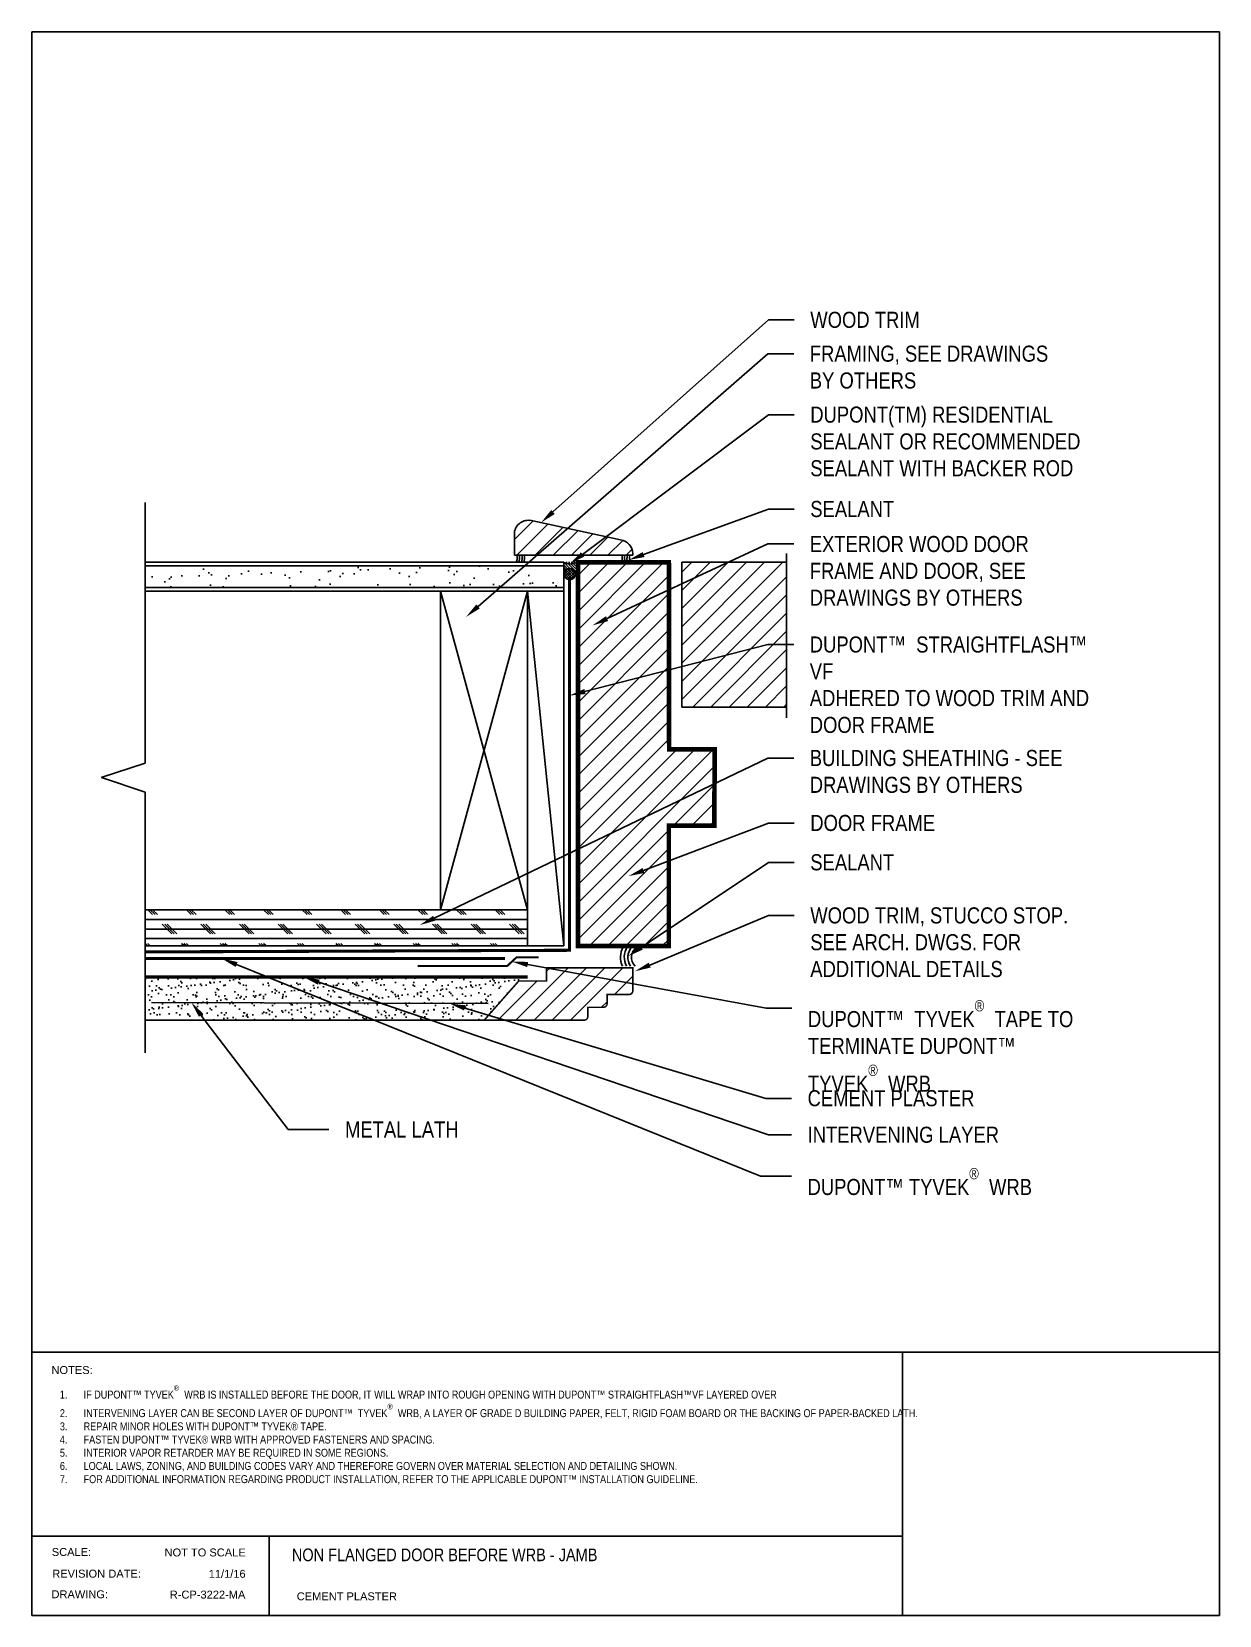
# Paper-space layout 'Title Block' of a CAD drawing. Header units: inches. Extents: x 0.3 to 7.8, y 0.1 to 10.1.
# The model-space entities are those that its viewports show. They can reach past a viewport. Long polylines and large blocks are cut down to what shows.
import ezdxf
from ezdxf import colors
from ezdxf.entities.mleader import LeaderData, LeaderLine
from ezdxf.math import Vec2, Vec3

# ---------------------------------------------------------------- set-up
doc = ezdxf.new("R2010")
doc.units = ezdxf.units.IN
doc.header["$MEASUREMENT"] = 0
for name, pattern in [('CENTER2', [1.125, 0.75, -0.125, 0.125, -0.125]), ('CENTER6', [0.4125, 0.3, -0.05, 0.03125, -0.03125]), ('HIDDEN', [0.375, 0.25, -0.125])]:
    doc.linetypes.add(name, pattern=pattern)
doc.layers.add('-ATI-HATCH', color=8, linetype='Continuous')
doc.layers.add('title block', color=7, linetype='Continuous')
for name, color, linetype, lineweight in [('-ATI-WRB', 5, 'CENTER6', 15), ('.ATI-DETAIL', 13, 'Continuous', 25), ('.ATI-HATCH', 8, 'Continuous', 25), ('.ATI-TEXT', 7, 'Continuous', 35), ('ATI-SAM', 4, 'HIDDEN', 15)]:
    doc.layers.add(name, color=color, linetype=linetype, lineweight=lineweight)
doc.styles.add('ATI ARCH 5-32', font='ARIALN.TTF', dxfattribs={"height": 0.15625})
doc.styles.get("Standard").update_dxf_attribs({"font": 'arial.ttf'})
doc.linetypes.add('ZIGZAG', pattern='A,0.0001,-0.2,[131,ltypeshp.shx,S=0.2,R=0,X=-0.2,Y=0],-0.4,[131,ltypeshp.shx,S=0.2,R=180,X=0.2,Y=0],-0.2', length=0.8001)

msp = doc.modelspace()

# ---------------------------------------------------------------- hatches: boundary and pattern name
at = {"layer": '-ATI-HATCH'}
h = msp.add_hatch(dxfattribs=at)
h.set_pattern_fill('ANSI31', color=256)
h.set_pattern_definition([(45, (10.90727, -164.4215), (-0.08838835, 0.08838835), [])])
h.paths.add_polyline_path([(26.771, 17.74), (25.887, 17.74), (25.887, 14.952), (27.214, 15.588), (27.216, 15.924), (26.774, 15.924)])
h.paths.add_polyline_path([(26.771, 15.183), (27.213, 15.183), (27.214, 15.588), (25.887, 14.952), (25.887, 14.013), (26.771, 14.013)])
h = msp.add_hatch(dxfattribs=at)
h.set_pattern_fill('AR-SAND', color=256, scale=0.07)
h.set_pattern_definition([(37.5, (10.74141, -80.66649), (-0.00440954, 0.13487766), [0, -0.1064, 0, -0.119, 0, -0.11375]), (7.5, (10.74141, -80.66649), (0.12388437, 0.19755022), [0, -0.0574, 0, -0.0959, 0, -0.03675]), (327.5, (10.65531, -80.66649), (0.21798993, 0.00039613), [0, -0.035, 0, -0.126, 0, -0.1645]), (317.5, (10.65531, -80.66649), (0.21042886, 0.0614373), [0, -0.0175, 0, -0.0826, 0, -0.0945])])
h.paths.add_polyline_path([(25.312, 13.672), (25.399, 13.711), (21.682, 13.711), (21.682, 13.292), (24.978, 13.292)])
at = {"layer": '.ATI-HATCH'}
h = msp.add_hatch(dxfattribs=at)
h.set_pattern_fill('AR-SAND', color=256, scale=0.15, angle=-90)
h.set_pattern_definition([(307.5, (-417.03937, 189.42987), (0.28902357, 0.009449), [0, -0.228, 0, -0.255, 0, -0.24375]), (277.5, (-417.03937, 189.42987), (0.4233219, -0.2654665), [0, -0.123, 0, -0.2055, 0, -0.07875]), (237.5, (-417.03937, 189.61437), (0.00084886, -0.46712128), [0, -0.075, 0, -0.27, 0, -0.3525]), (227.5, (-417.03937, 189.61437), (0.13165133, -0.450919), [0, -0.0375, 0, -0.177, 0, -0.2025])])
h.paths.add_polyline_path([(21.682, 17.705), (21.682, 17.494), (25.75, 17.494), (25.75, 17.705)])
h = msp.add_hatch(dxfattribs=at)
h.set_pattern_fill('ANSI31', color=256, scale=0.147386, angle=90)
h.set_pattern_definition([(135, (150.417002, -16.56989), (-0.0130272017, -0.0130272017), [])])
edge = h.paths.add_edge_path()
edge.add_line((25.753, 17.739), (25.753, 17.629))
edge.add_arc((25.808, 17.626), 0.0553, 0, 177.6482, ccw=False)
edge.add_line((25.863, 17.626), (25.863, 17.739))
edge.add_arc((25.808, 17.828), 0.105, 238.1487, 301.8513, ccw=False)
h = msp.add_hatch(dxfattribs=at)
h.set_pattern_fill('ANSI37', color=256, scale=0.147386, angle=90)
h.set_pattern_definition([(135, (150.417002, -16.56989), (-0.0130272017, -0.0130272017), []), (225, (150.417002, -16.56989), (0.0130272017, -0.0130272017), [])])
h.paths.add_polyline_path([(25.753, 17.629), (25.753, 17.624, 0.714949), (25.853, 17.594), (25.857, 17.652, 0.769595)])
h = msp.add_hatch(dxfattribs=at)
h.set_pattern_fill('CORK', color=256, scale=0.75)
h.set_pattern_definition([(360, (20.58352, 14.36501), (2e-17, 0.09375), []), (135, (20.6304, 14.31814), (-0.1875, -0.1875), [0.132583, -0.132583]), (135, (20.65383, 14.31814), (-0.1875, -0.1875), [0.132583, -0.132583]), (135, (20.67727, 14.31814), (-0.1875, -0.1875), [0.132583, -0.132583])])
h.paths.add_polyline_path([(25.397, 14.013), (25.397, 14.365), (21.682, 14.365), (21.682, 14.013)])
at = {"ltscale": 0.5}
h = msp.add_hatch(dxfattribs=at)
h.set_pattern_fill('ANSI31', color=8)
h.set_pattern_definition([(45, (-437.25675, -339.91495), (-0.088388348, 0.088388348), [])])
h.paths.add_polyline_path([(26.191, 17.982), (25.421, 18.148, 0.448945), (25.27, 18.013), (25.27, 17.808), (25.965, 17.808)])
h.paths.add_polyline_path([(26.302, 17.958), (26.191, 17.982), (25.965, 17.808), (26.421, 17.808), (26.421, 17.823, 0.380315)])
h.paths.add_polyline_path([(27.915, 17.74), (27.351, 17.74), (26.898, 17.53), (26.898, 16.705), (27.734, 16.941), (27.915, 16.941)])
h.paths.add_polyline_path([(27.351, 17.74), (26.898, 17.74), (26.898, 17.53)])
h.paths.add_polyline_path([(27.915, 16.941), (27.734, 16.941), (26.898, 16.705), (26.898, 16.334), (27.915, 16.334)])
h = msp.add_hatch(dxfattribs=at)
h.set_pattern_fill('ANSI31', color=8)
h.set_pattern_definition([(45, (-437.25675, -340.0018), (-0.088388348, 0.088388348), [])])
edge = h.paths.add_edge_path()
edge.add_line((26.421, 13.801), (26.226, 13.801))
edge.add_arc((26.22, 13.862), 0.0611, 264.7171, 275.2829, ccw=False)
edge.add_line((26.215, 13.801), (25.583, 13.801))
edge.add_line((25.583, 13.801), (25.583, 13.672))
edge.add_line((25.583, 13.672), (25.312, 13.672))
edge.add_line((25.312, 13.672), (24.977, 13.292))
edge.add_line((24.977, 13.292), (25.948, 13.292))
edge.add_arc((25.948, 13.328), 0.0361, 270, 360)
edge.add_line((25.984, 13.328), (25.984, 13.417))
edge.add_line((25.984, 13.417), (26.135, 13.417))
edge.add_arc((26.135, 13.453), 0.0361, 270, 360)
edge.add_line((26.171, 13.453), (26.171, 13.542))
edge.add_line((26.171, 13.542), (26.385, 13.542))
edge.add_arc((26.385, 13.578), 0.0361, 270, 360)
edge.add_line((26.421, 13.578), (26.421, 13.801))

# ---------------------------------------------------------------- linework, layer by layer
at = {"layer": '-ATI-WRB', "linetype": 'CENTER6', "ltscale": 0.75, "const_width": 0.03}
msp.add_lwpolyline([(25.178, 13.891), (21.682, 13.891)], dxfattribs=at)
at = {"layer": '.ATI-DETAIL'}
for p, q in [((21.682, 18.32), (21.682, 15.789)), ((21.682, 18.32), (21.682, 15.789)), ((25.27, 17.808), (25.27, 18.013)), ((25.421, 18.148), (26.302, 17.958)), ((25.75, 17.74), (21.682, 17.74)), ((25.75, 17.705), (21.682, 17.705)), ((25.27, 17.808), (26.421, 17.808)), ((25.75, 17.459), (25.75, 17.74)), ((26.421, 17.808), (26.421, 17.823)), ((26.898, 17.74), (27.915, 17.74)), ((26.898, 17.74), (26.898, 16.334)), ((25.75, 17.494), (21.682, 17.494)), ((25.75, 17.459), (21.682, 17.459)), ((24.553, 17.459), (25.397, 14.365)), ((24.553, 14.365), (25.397, 17.459)), ((25.75, 14.013), (25.397, 17.459)), ((25.75, 17.459), (25.75, 14.013)), ((26.898, 16.334), (27.915, 16.334)), ((21.255, 15.648), (21.682, 15.789)), ((21.255, 15.648), (21.682, 15.789)), ((21.682, 15.507), (21.26, 15.648)), ((21.682, 15.507), (21.26, 15.648)), ((21.682, 15.507), (21.682, 12.976)), ((21.682, 15.507), (21.682, 12.976)), ((25.397, 14.365), (21.682, 14.365)), ((25.397, 14.013), (25.397, 14.365)), ((25.397, 14.013), (21.682, 14.013)), ((25.75, 14.013), (25.397, 14.013)), ((24.667, 13.973), (24.667, 13.979)), ((24.978, 13.292), (21.682, 13.292))]:
    msp.add_line(p, q, dxfattribs=at)
at = {"layer": '.ATI-DETAIL', "ltscale": 0.5}
msp.add_line((27.915, 17.825), (27.915, 16.229), dxfattribs=at)
at = {"layer": '.ATI-DETAIL', "linetype": 'ZIGZAG', "ltscale": 0.2}
msp.add_line((21.744, 13.463), (25.015, 13.454), dxfattribs=at)
at = {"layer": '.ATI-DETAIL', "const_width": 0.045}
msp.add_lwpolyline([(25.887, 17.74), (25.887, 14.013), (26.771, 14.013), (26.771, 15.183), (27.213, 15.183), (27.216, 15.924), (26.774, 15.924), (26.771, 17.74)], close=True, dxfattribs=at)
at = {"layer": '.ATI-DETAIL'}
msp.add_lwpolyline([(25.397, 14.365), (25.397, 17.459), (24.553, 17.459), (24.553, 14.365)], close=True, dxfattribs=at)
at = {"layer": '.ATI-DETAIL', "linetype": 'CENTER2', "ltscale": 0.75, "const_width": 0.03}
msp.add_lwpolyline([(25.399, 13.711), (21.682, 13.711)], dxfattribs=at)
at = {"layer": '.ATI-DETAIL', "ltscale": 0.5, "const_width": 0.015}
msp.add_lwpolyline([(25.583, 13.801), (26.421, 13.801), (26.421, 13.578, -0.414214), (26.385, 13.542), (26.171, 13.542), (26.171, 13.453, -0.414214), (26.135, 13.417), (25.984, 13.417), (25.984, 13.328, -0.414214), (25.948, 13.292), (24.977, 13.292), (25.312, 13.672), (25.583, 13.672), (25.583, 13.801)], format="xyb", dxfattribs=at)
at = {"layer": '.ATI-DETAIL'}
msp.add_circle((25.808, 17.626), 0.0553, dxfattribs=at)
for centre, radius, start, end in [((25.405, 18.013), 0.135, 83.2902, 180), ((26.286, 17.823), 0.135, 0, 83.2902), ((25.198, 17.78), 0.0806, 45.0175, 45.6983), ((25.217, 17.78), 0.0806, 330.0882, 20.2668), ((25.217, 17.78), 0.104, 337.2832, 15.5603), ((25.217, 17.78), 0.128, 341.6334, 12.6431), ((25.217, 17.78), 0.151, 344.5668, 10.6526), ((25.808, 17.828), 0.105, 238.1487, 301.8513), ((26.468, 17.78), 0.151, 169.3474, 195.4332), ((26.468, 17.78), 0.128, 167.3569, 198.3666), ((26.468, 17.78), 0.104, 164.4397, 202.7168), ((26.468, 17.78), 0.0806, 159.7332, 209.9118), ((26.529, 13.902), 0.227, 153.4409, 202.4527), ((26.529, 13.902), 0.191, 148.0339, 206.886), ((26.529, 13.902), 0.156, 139.5455, 213.6576), ((26.529, 13.902), 0.121, 123.0016, 225.6983)]:
    msp.add_arc(centre, radius, start, end, dxfattribs=at)
at = {"layer": 'ATI-SAM'}
for points, const_width in [([(25.805, 17.592), (25.805, 13.971), (21.682, 13.955)], 0.03), ([(24.33, 13.819), (25.201, 13.819), (25.291, 13.902), (25.507, 13.902)], 0.02)]:
    msp.add_lwpolyline(points, dxfattribs=dict(at, const_width=const_width))

# ---------------------------------------------------------------- leaders
at = {"layer": '.ATI-TEXT'}
ml = msp.add_multileader_mtext('Standard', dxfattribs=at)
ml.set_content('\\A1;WOOD TRIM', color=7, style='ATI ARCH 5-32')
ml.set_leader_properties(color=7)
ml.build(insert=Vec2(0, 0))
ml.multileader.update_dxf_attribs({"dogleg_length": 0.25, "arrow_head_size": 0.156})
ctx = ml.context
ctx.base_point, ctx.char_height, ctx.arrow_head_size, ctx.landing_gap_size, ctx.plane_origin = Vec3(27.989, 20.095), 0.15625, 0.156, 0.156, Vec3(27.38, 15.786)
notes = []
notes.append((ctx, [(0, (1, 1, 0), (27.739, 20.095), (1, 0), 0.25, [(0, [(25.529, 18.125)], 0, [])])]))
ctx.mtext.insert, ctx.mtext.width, ctx.mtext.flow_direction = Vec3(28.145, 20.174), 2.58408, 5
ml = msp.add_multileader_mtext('Standard', dxfattribs=at)
ml.set_content('FRAMING, SEE DRAWINGS BY OTHERS', color=7, style='ATI ARCH 5-32')
ml.set_leader_properties(color=7)
ml.build(insert=Vec2(0, 0))
ml.multileader.update_dxf_attribs({"dogleg_length": 0.25, "arrow_head_size": 0.156})
ctx = ml.context
ctx.base_point, ctx.char_height, ctx.arrow_head_size, ctx.landing_gap_size, ctx.plane_origin = Vec3(27.984, 19.766), 0.15625, 0.156, 0.156, Vec3(27.341, 15.515)
notes.append((ctx, [(0, (1, 1, 0), (27.734, 19.766), (1, 0), 0.25, [(0, [(24.8, 17.209)], 0, [])])]))
ctx.mtext.insert, ctx.mtext.width, ctx.mtext.flow_direction = Vec3(28.14, 19.845), 2.33911, 5
ml = msp.add_multileader_mtext('Standard', dxfattribs=at)
ml.set_content('DUPONT(TM) RESIDENTIAL SEALANT OR RECOMMENDED SEALANT WITH BACKER ROD', color=7, style='ATI ARCH 5-32')
ml.set_leader_properties(color=7)
ml.build(insert=Vec2(0, 0))
ml.multileader.update_dxf_attribs({"dogleg_length": 0.25, "arrow_head_size": 0.156})
ctx = ml.context
ctx.base_point, ctx.char_height, ctx.arrow_head_size, ctx.landing_gap_size, ctx.plane_origin = Vec3(27.989, 19.173), 0.15625, 0.156, 0.156, Vec3(27.38, 15.781)
notes.append((ctx, [(0, (1, 1, 0), (27.739, 19.173), (1, 0), 0.25, [(0, [(25.808, 17.723)], 0, [])])]))
ctx.mtext.insert, ctx.mtext.width, ctx.mtext.flow_direction = Vec3(28.145, 19.253), 2.82641, 5
ml = msp.add_multileader_mtext('Standard', dxfattribs=at)
ml.set_content('\\A1;SEALANT', color=7, style='ATI ARCH 5-32')
ml.set_leader_properties(color=7)
ml.build(insert=Vec2(0, 0))
ml.multileader.update_dxf_attribs({"dogleg_length": 0.25, "arrow_head_size": 0.156})
ctx = ml.context
ctx.base_point, ctx.char_height, ctx.arrow_head_size, ctx.landing_gap_size, ctx.plane_origin = Vec3(27.989, 18.257), 0.15625, 0.156, 0.156, Vec3(27.38, 15.379)
notes.append((ctx, [(0, (1, 1, 0), (27.739, 18.257), (1, 0), 0.25, [(0, [(26.379, 17.762)], 0, [])])]))
ctx.mtext.insert, ctx.mtext.width, ctx.mtext.flow_direction = Vec3(28.145, 18.336), 2.58408, 5
ml = msp.add_multileader_mtext('Standard', dxfattribs=at)
ml.set_content('EXTERIOR WOOD DOOR FRAME AND DOOR, SEE DRAWINGS BY OTHERS', color=7, style='ATI ARCH 5-32')
ml.set_leader_properties(color=7)
ml.build(insert=Vec2(0, 0))
ml.multileader.update_dxf_attribs({"dogleg_length": 0.25, "arrow_head_size": 0.156})
ctx = ml.context
ctx.base_point, ctx.char_height, ctx.arrow_head_size, ctx.landing_gap_size, ctx.plane_origin = Vec3(27.984, 17.918), 0.15625, 0.156, 0.156, Vec3(27.341, 14.685)
notes.append((ctx, [(0, (1, 1, 0), (27.734, 17.918), (1, 0), 0.25, [(0, [(26.029, 17.127)], 0, [])])]))
ctx.mtext.insert, ctx.mtext.width, ctx.mtext.flow_direction = Vec3(28.14, 17.996), 2.32161, 5
ml = msp.add_multileader_mtext('Standard', dxfattribs=at)
ml.set_content('DUPONT™  STRAIGHTFLASH™ VF\\PADHERED TO WOOD TRIM AND DOOR FRAME', color=7, style='ATI ARCH 5-32')
ml.set_leader_properties(color=7)
ml.build(insert=Vec2(0, 0))
ml.multileader.update_dxf_attribs({"dogleg_length": 0.25, "arrow_head_size": 0.156})
ctx = ml.context
ctx.base_point, ctx.char_height, ctx.arrow_head_size, ctx.landing_gap_size, ctx.plane_origin = Vec3(27.984, 16.941), 0.15625, 0.156, 0.156, Vec3(27.359, 13.947)
notes.append((ctx, [(0, (1, 1, 0), (27.734, 16.941), (1, 0), 0.25, [(0, [(25.805, 16.446)], 0, [])])]))
ctx.mtext.insert, ctx.mtext.width, ctx.mtext.flow_direction = Vec3(28.14, 17.02), 2.77737, 5
ml = msp.add_multileader_mtext('Standard', dxfattribs=at)
ml.set_content('BUILDING SHEATHING - SEE DRAWINGS BY OTHERS', color=7, style='ATI ARCH 5-32')
ml.set_leader_properties(color=7)
ml.build(insert=Vec2(0, 0))
ml.multileader.update_dxf_attribs({"dogleg_length": 0.25, "arrow_head_size": 0.156})
ctx = ml.context
ctx.base_point, ctx.char_height, ctx.arrow_head_size, ctx.landing_gap_size, ctx.plane_origin = Vec3(27.984, 15.838), 0.15625, 0.156, 0.156, Vec3(27.427, 16.119)
notes.append((ctx, [(0, (1, 1, 0), (27.734, 15.838), (1, 0), 0.25, [(0, [(24.351, 14.215)], 0, [])])]))
ctx.mtext.insert, ctx.mtext.width, ctx.mtext.flow_direction = Vec3(28.14, 15.917), 2.7809, 5
ml = msp.add_multileader_mtext('Standard', dxfattribs=at)
ml.set_content('\\A1;DOOR FRAME', color=7, style='ATI ARCH 5-32')
ml.set_leader_properties(color=7)
ml.build(insert=Vec2(0, 0))
ml.multileader.update_dxf_attribs({"dogleg_length": 0.25, "arrow_head_size": 0.156})
ctx = ml.context
ctx.base_point, ctx.char_height, ctx.arrow_head_size, ctx.landing_gap_size, ctx.plane_origin = Vec3(27.989, 15.207), 0.15625, 0.156, 0.156, Vec3(27.38, 9.956)
notes.append((ctx, [(0, (1, 1, 0), (27.739, 15.207), (1, 0), 0.25, [(0, [(26.379, 14.691)], 0, [])])]))
ctx.mtext.insert, ctx.mtext.width, ctx.mtext.flow_direction = Vec3(28.145, 15.286), 2.58408, 5
ml = msp.add_multileader_mtext('Standard', dxfattribs=at)
ml.set_content('\\A1;SEALANT', color=7, style='ATI ARCH 5-32')
ml.set_leader_properties(color=7)
ml.build(insert=Vec2(0, 0))
ml.multileader.update_dxf_attribs({"dogleg_length": 0.25, "arrow_head_size": 0.156})
ctx = ml.context
ctx.base_point, ctx.char_height, ctx.arrow_head_size, ctx.landing_gap_size, ctx.plane_origin = Vec3(27.989, 14.825), 0.15625, 0.156, 0.156, Vec3(27.38, 9.221)
notes.append((ctx, [(0, (1, 1, 0), (27.739, 14.825), (1, 0), 0.25, [(0, [(26.373, 13.912)], 0, [])])]))
ctx.mtext.insert, ctx.mtext.width, ctx.mtext.flow_direction = Vec3(28.145, 14.904), 2.58408, 5
ml = msp.add_multileader_mtext('Standard', dxfattribs=at)
ml.set_content('\\A1;WOOD TRIM, STUCCO STOP. SEE ARCH. DWGS. FOR ADDITIONAL DETAILS', color=7, style='ATI ARCH 5-32')
ml.set_leader_properties(color=7)
ml.build(insert=Vec2(0, 0))
ml.multileader.update_dxf_attribs({"dogleg_length": 0.25, "arrow_head_size": 0.156})
ctx = ml.context
ctx.base_point, ctx.char_height, ctx.arrow_head_size, ctx.landing_gap_size, ctx.plane_origin = Vec3(27.989, 14.309), 0.15625, 0.156, 0.156, Vec3(27.38, 8.873)
notes.append((ctx, [(0, (1, 1, 0), (27.739, 14.309), (1, 0), 0.25, [(0, [(26.441, 13.767)], 0, [])])]))
ctx.mtext.insert, ctx.mtext.width, ctx.mtext.flow_direction = Vec3(28.145, 14.388), 2.58408, 5
ml = msp.add_multileader_mtext('Standard', dxfattribs=at)
ml.set_content('DUPONT™ TYVEK{\\A1;\\H0.7x;\\S®^ ;}  WRB', color=7, style='ATI ARCH 5-32')
ml.set_leader_properties(color=7)
ml.build(insert=Vec2(0, 0))
ml.multileader.update_dxf_attribs({"dogleg_length": 0.25, "arrow_head_size": 0.156})
ctx = ml.context
ctx.base_point, ctx.char_height, ctx.arrow_head_size, ctx.landing_gap_size, ctx.plane_origin = Vec3(27.963, 11.776), 0.15625, 0.156, 0.156, Vec3(30.442, 2.769)
notes.append((ctx, [(0, (1, 1, 0), (27.662, 11.776), (1, 0), 0.301, [(0, [(22.427, 13.891)], 0, [])])]))
ctx.mtext.insert, ctx.mtext.width, ctx.mtext.flow_direction = Vec3(28.119, 11.856), 4.20029, 5
ml = msp.add_multileader_mtext('Standard', dxfattribs=at)
ml.set_content('DUPONT™  TYVEK{\\A1;\\H0.7x;\\S®^ ;\\A0;\\H1.4286x;  TAPE TO TERMINATE DUPONT™\\PTYVEK\\A1;\\H0.7x;\\S®^ ;\\A0;\\H1.4286x;  WRB}', color=7, style='ATI ARCH 5-32')
ml.set_leader_properties(color=7)
ml.build(insert=Vec2(0, 0))
ml.multileader.update_dxf_attribs({"dogleg_length": 0.25, "arrow_head_size": 0.156})
ctx = ml.context
ctx.base_point, ctx.char_height, ctx.arrow_head_size, ctx.landing_gap_size, ctx.plane_origin = Vec3(27.966, 13.409), 0.15625, 0.156, 0.156, Vec3(21.774, 11.802)
notes.append((ctx, [(1, (1, 1, 0), (27.716, 13.409), (1, 0), 0.25, [(0, [(25.246, 13.861)], 0, [])])]))
ctx.mtext.insert, ctx.mtext.width, ctx.mtext.flow_direction = Vec3(28.122, 13.487), 3.40749, 5
ml = msp.add_multileader_mtext('Standard', dxfattribs=at)
ml.set_content('INTERVENING LAYER', color=7, style='ATI ARCH 5-32')
ml.set_leader_properties(color=7)
ml.build(insert=Vec2(0, 0))
ml.multileader.update_dxf_attribs({"dogleg_length": 0.25, "arrow_head_size": 0.156})
ctx = ml.context
ctx.base_point, ctx.char_height, ctx.arrow_head_size, ctx.landing_gap_size, ctx.plane_origin = Vec3(27.963, 12.178), 0.15625, 0.156, 0.156, Vec3(30.578, 3.92)
notes.append((ctx, [(0, (1, 1, 0), (27.74, 12.178), (1, 0), 0.223, [(0, [(23.223, 13.711)], 0, [])])]))
ctx.mtext.insert, ctx.mtext.width, ctx.mtext.flow_direction = Vec3(28.119, 12.257), 4.20029, 5
ml = msp.add_multileader_mtext('Standard', dxfattribs=at)
ml.set_content('METAL LATH', color=7, style='ATI ARCH 5-32')
ml.set_leader_properties(color=7)
ml.build(insert=Vec2(0, 0))
ml.multileader.update_dxf_attribs({"dogleg_length": 0.397, "arrow_head_size": 0.156})
ctx = ml.context
ctx.base_point, ctx.char_height, ctx.arrow_head_size, ctx.landing_gap_size, ctx.plane_origin = Vec3(23.468, 12.229), 0.1562, 0.156, 0.156, Vec3(22.105, 13.544)
notes.append((ctx, [(0, (1, 1, 0), (23.071, 12.229), (1, 0), 0.397, [(0, [(22.131, 13.465)], 0, [])])]))
ctx.mtext.insert, ctx.mtext.flow_direction = Vec3(23.625, 12.308), 5
ml = msp.add_multileader_mtext('Standard', dxfattribs=at)
ml.set_content('CEMENT PLASTER', color=7, style='ATI ARCH 5-32')
ml.set_leader_properties(color=7)
ml.build(insert=Vec2(0, 0))
ml.multileader.update_dxf_attribs({"dogleg_length": 0.25, "arrow_head_size": 0.156})
ctx = ml.context
ctx.base_point, ctx.char_height, ctx.arrow_head_size, ctx.landing_gap_size, ctx.plane_origin = Vec3(27.963, 12.532), 0.15625, 0.156, 0.156, Vec3(27.427, 12.45)
notes.append((ctx, [(0, (1, 1, 0), (27.713, 12.532), (1, 0), 0.25, [(0, [(24.639, 13.455)], 0, [])])]))
ctx.mtext.insert, ctx.mtext.width, ctx.mtext.flow_direction = Vec3(28.119, 12.612), 2.98655, 5
for ctx, leaders in notes:
    for number, flags, end, landing, length, lines in leaders:
        leader = LeaderData()
        leader.index, (leader.has_last_leader_line, leader.has_dogleg_vector, leader.attachment_direction) = number, flags
        leader.last_leader_point, leader.dogleg_vector, leader.dogleg_length = Vec3(end), Vec3(landing), length
        for number, points, colour, breaks in lines:
            line = LeaderLine()
            line.index, line.vertices, line.color, line.breaks = number, Vec3.list(points), colors.encode_raw_color(colour), breaks
            leader.lines.append(line)
        ctx.leaders.append(leader)

psp = doc.layouts.new('Title Block')

# ---------------------------------------------------------------- linework, layer by layer
for p, q in [((7.772, 10.075), (0.272, 10.075)), ((0.272, 10.075), (0.272, 0.075)), ((7.772, 0.075), (7.772, 10.075)), ((0.272, 1.737), (7.772, 1.737)), ((5.772, 1.737), (5.772, 0.075)), ((0.272, 0.575), (5.772, 0.575)), ((1.772, 0.575), (1.772, 0.075)), ((0.272, 0.075), (7.772, 0.075))]:
    psp.add_line(p, q)

# ---------------------------------------------------------------- texts
at = {"attachment_point": 1}
for s, width, heights, insert, char_height in [('NOT TO SCALE', 0.57187, [0.141], (1.111, 0.497), 0.05), ('{\\fArial Narrow|b0|i0|c0|p34;NON FLANGED DOOR BEFORE WRB - JAMB}', 3.70851, [0], (1.915, 0.497), 0.08), ('REVISION', 0.67794, [0], (0.402, 0.363), 0.05), ('11/1/16', 0.46189, [0], (1.39, 0.362), 0.05), ('R-CP-3222-MA', 0.4399, [0], (1.144, 0.231), 0.05), ('CEMENT PLASTER', 1.07519, [0], (1.946, 0.22), 0.05)]:
    psp.add_mtext_dynamic_manual_height_columns(s, width=width, gutter_width=0.25, heights=heights, dxfattribs=dict(at, insert=insert, char_height=char_height))
for tag, p in [('NOTES:', (0.397, 1.599)), ('SCALE:', (0.399, 0.45)), ('DATE:', (0.756, 0.313)), ('DRAWING:', (0.397, 0.183))]:
    psp.add_attdef(tag, p, '', height=0.05)
at = {"layer": 'title block', "insert": (0.4, 1.528), "char_height": 0.05, "attachment_point": 1}
psp.add_mtext_dynamic_manual_height_columns('\\pi-0.15,l0.2,t0.2;{\\fArial Narrow|b0|i0|c0|p34;1.^IIF DUPONT™ \\C7;TYVEK\\A1;\\H0.7x;\\S®^ ;\\A0;\\H1.42857x; \\C256; WRB IS INSTALLED BEFORE THE DOOR, IT WILL WRAP INTO ROUGH OPENING WITH DUPONT™ STRAIGHTFLASH™VF LAYERED OVER\\P\\C7;2.^IINTERVENING LAYER CAN BE SECOND LAYER OF DUPONT™  TYVEK\\A1;\\H0.7x;\\S®^ ;\\A0;\\H1.42857x;  WRB, A LAYER OF GRADE D BUILDING PAPER, FELT, RIGID FOAM BOARD OR THE BACKING OF PAPER-BACKED LATH.\\P3.^IREPAIR MINOR HOLES WITH DUPONT™ TYVEK® TAPE. \\P4.^IFASTEN DUPONT™ TYVEK® WRB WITH APPROVED FASTENERS AND SPACING. \\P5.^IINTERIOR VAPOR RETARDER MAY BE REQUIRED IN SOME REGIONS. \\P6.^ILOCAL LAWS, ZONING, AND BUILDING CODES VARY AND THEREFORE GOVERN OVER MATERIAL SELECTION AND DETAILING SHOWN. \\P7.^IFOR ADDITIONAL INFORMATION REGARDING PRODUCT INSTALLATION, REFER TO THE APPLICABLE DUPONT™ INSTALLATION GUIDELINE.}', width=5.37213, gutter_width=0.25, heights=[0.953], dxfattribs=at)

# ---------------------------------------------------------------- viewports
at = {"layer": '0'}
psp.add_viewport(center=(4.022, 5.906), size=(7.5, 8.3378), view_center_point=(26.35, 16.481), view_height=12.8274, dxfattribs=at)

doc.saveas('drawing.dxf')
